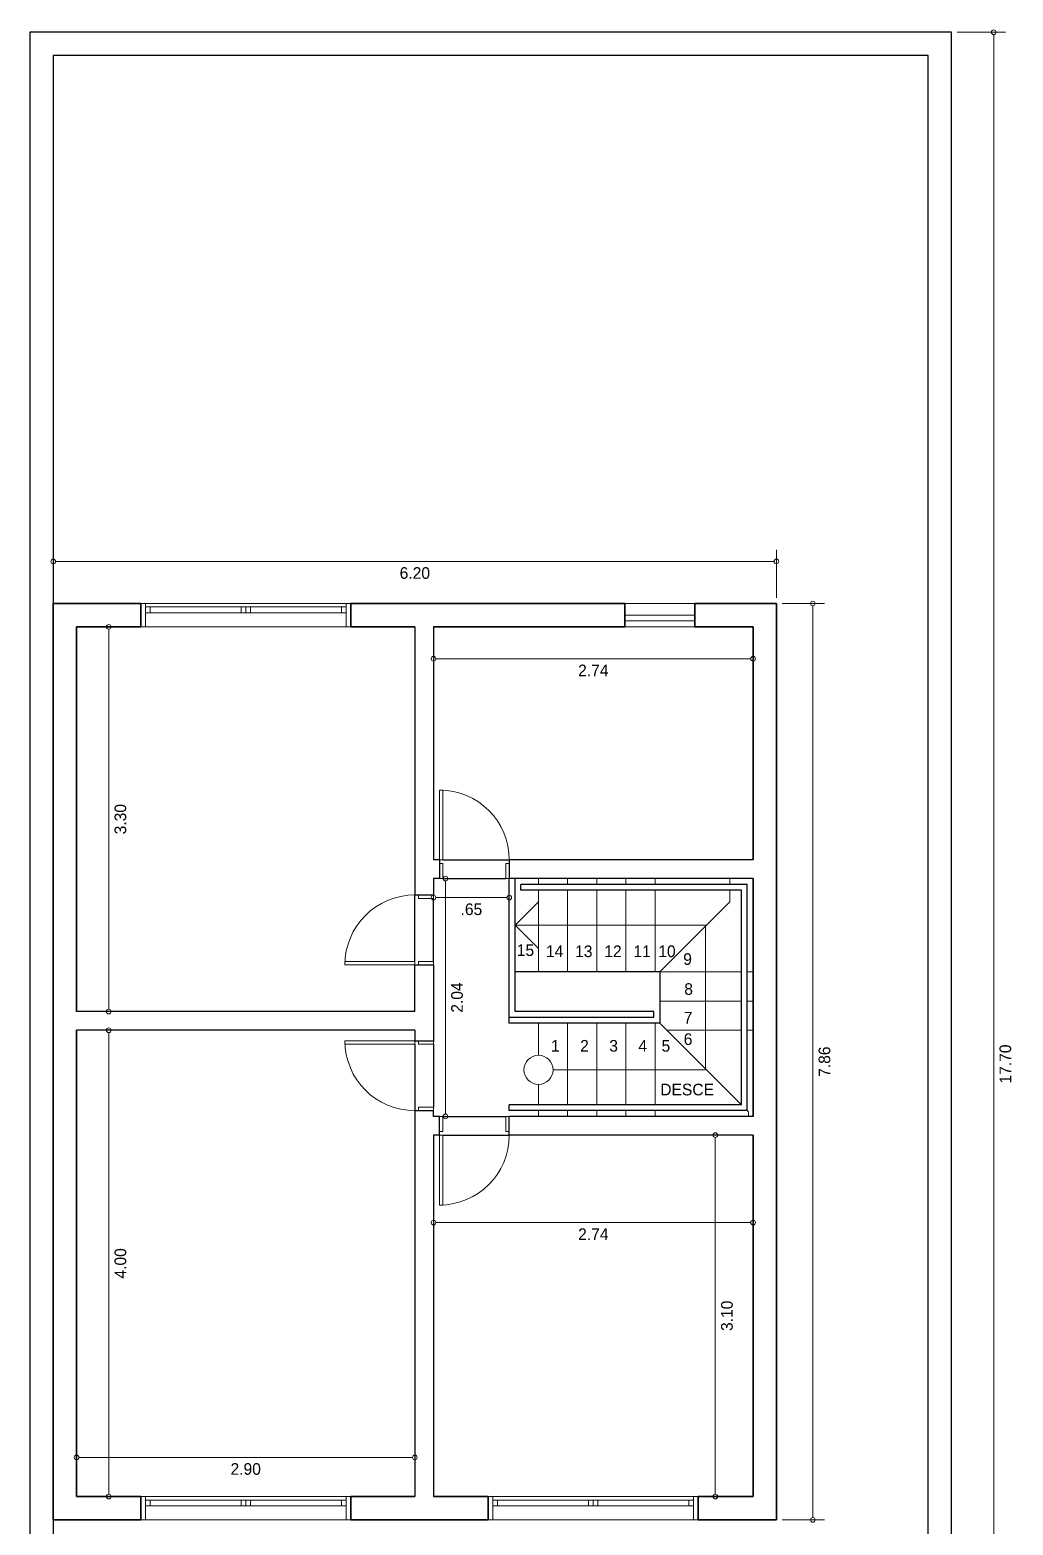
# Model space of a CAD drawing. Header units: inches. Extents: x 256063 to 256317, y 9351677 to 9351803.
# Drawn here: x 256308.96 to 256317.39, y 9351738.51 to 9351751.33 of the extents above; entities that cross this region are included whole.
import ezdxf

# ---------------------------------------------------------------- set-up
doc = ezdxf.new("R2010")
doc.units = ezdxf.units.IN
doc.header["$MEASUREMENT"] = 0
doc.linetypes.add('TRACEJADA', pattern=[19.05, 12.7, -6.35])
for name, color, linetype, lineweight in [('Cotas', 253, 'Continuous', 9), ('Desnível', 70, 'Continuous', 30), ('Guarda-Corpo', 30, 'Continuous', 25), ('Janelas', 50, 'Continuous', 20), ('Paredes Externas', 6, 'Continuous', 35), ('Paredes Internas', 200, 'Continuous', 30), ('Peitoril', 4, 'Continuous', 15), ('Portas', 1, 'Continuous', 20), ('Projeções', 31, 'TRACEJADA', 9), ('Traço Fino', 7, 'Continuous', 13)]:
    doc.layers.add(name, color=color, linetype=linetype, lineweight=lineweight)
doc.dimstyles.new('Cota Projetos Arquitetônicos', dxfattribs={"dimtxt": 0.1, "dimasz": 0.04, "dimexe": 0.1, "dimexo": 0.05, "dimgap": 0.05, "dimtad": 4, "dimzin": 4, "dimdsep": 46, "dimtxsty": 'Standard', "dimblk": 'DOTBLANK', "dimcen": 0.09, "dimclrd": 7, "dimclre": 7, "dimclrt": 7, "dimadec": 0, "dimazin": 0, "dimtfac": 1, "dimtmove": 2, "dimatfit": 3, "dimfxl": 1, "dimtolj": 1, "dimtzin": 0, "dimlwd": 13, "dimlwe": 13, "dimarcsym": 0})

# ---------------------------------------------------------------- blocks, each defined once
blk = doc.blocks.new('_DotBlank')
at = {"color": 0, "linetype": 'ByBlock', "lineweight": -2}
blk.add_line((-0.5, 0), (-1, 0), dxfattribs=at)
blk.add_circle((0, 0), 0.5, dxfattribs=at)
blk = doc.blocks.new('*D25')
at = {"layer": 'Cotas', "color": 7, "linetype": 'Continuous', "lineweight": 13, "transparency": 16777216}
for p, q in [((256312.417, 9351741.8), (256312.417, 9351741)), ((256315.157, 9351741.8), (256315.157, 9351741)), ((256315.117, 9351741.1), (256312.457, 9351741.1))]:
    blk.add_line(p, q, dxfattribs=at)
at = {"layer": 'Defpoints', "color": 0, "transparency": 16777216}
for p in [(256312.417, 9351741.85), (256315.157, 9351741.85), (256312.417, 9351741.1)]:
    blk.add_point(p, dxfattribs=at)
at = {"layer": 'Cotas', "color": 7, "lineweight": 13, "transparency": 16777216, "xscale": 0.04, "yscale": 0.04, "zscale": 0.04}
for p, rotation in [((256312.417, 9351741.1), 180.0000000389495), ((256315.157, 9351741.1), 3.894956357441969e-08)]:
    blk.add_blockref('_DotBlank', p, dxfattribs=dict(at, rotation=rotation))
at = {"layer": 'Cotas', "color": 7, "transparency": 16777216, "insert": (256313.787, 9351741), "char_height": 0.1, "attachment_point": 5, "rotation": 0}
blk.add_mtext('\\A1;2.74', dxfattribs=at)
blk = doc.blocks.new('*D26')
at = {"layer": 'Cotas', "color": 7, "linetype": 'Continuous', "lineweight": 13, "transparency": 16777216}
for p, q in [((256315.107, 9351741.85), (256314.733, 9351741.85)), ((256314.833, 9351741.81), (256314.833, 9351738.79)), ((256315.107, 9351738.75), (256314.733, 9351738.75))]:
    blk.add_line(p, q, dxfattribs=at)
at = {"layer": 'Defpoints', "color": 0, "transparency": 16777216}
for p in [(256315.157, 9351741.85), (256314.833, 9351738.75), (256315.157, 9351738.75)]:
    blk.add_point(p, dxfattribs=at)
at = {"layer": 'Cotas', "color": 7, "lineweight": 13, "transparency": 16777216, "xscale": 0.04, "yscale": 0.04, "zscale": 0.04}
for p, rotation in [((256314.833, 9351741.85), 90), ((256314.833, 9351738.75), 270)]:
    blk.add_blockref('_DotBlank', p, dxfattribs=dict(at, rotation=rotation))
at = {"layer": 'Cotas', "color": 7, "transparency": 16777216, "insert": (256314.933, 9351740.3), "char_height": 0.1, "attachment_point": 5, "rotation": 90}
blk.add_mtext('\\A1;3.10', dxfattribs=at)
blk = doc.blocks.new('*D28')
at = {"layer": 'Cotas', "color": 7, "linetype": 'Continuous', "lineweight": 13, "transparency": 16777216}
for p, q in [((256309.407, 9351742.75), (256309.733, 9351742.75)), ((256309.633, 9351742.71), (256309.633, 9351738.79)), ((256309.407, 9351738.75), (256309.733, 9351738.75))]:
    blk.add_line(p, q, dxfattribs=at)
at = {"layer": 'Defpoints', "color": 0, "transparency": 16777216}
for p in [(256309.357, 9351742.75), (256309.357, 9351738.75), (256309.633, 9351738.75)]:
    blk.add_point(p, dxfattribs=at)
at = {"layer": 'Cotas', "color": 7, "lineweight": 13, "transparency": 16777216, "xscale": 0.04, "yscale": 0.04, "zscale": 0.04}
for p, rotation in [((256309.633, 9351742.75), 90), ((256309.633, 9351738.75), 270)]:
    blk.add_blockref('_DotBlank', p, dxfattribs=dict(at, rotation=rotation))
at = {"layer": 'Cotas', "color": 7, "transparency": 16777216, "insert": (256309.733, 9351740.75), "char_height": 0.1, "attachment_point": 5, "rotation": 90}
blk.add_mtext('\\A1;4.00', dxfattribs=at)
blk = doc.blocks.new('*D29')
at = {"layer": 'Cotas', "color": 7, "linetype": 'Continuous', "lineweight": 13, "transparency": 16777216}
for p, q in [((256309.357, 9351738.8), (256309.357, 9351739.186)), ((256312.257, 9351738.8), (256312.257, 9351739.186)), ((256312.217, 9351739.086), (256309.397, 9351739.086))]:
    blk.add_line(p, q, dxfattribs=at)
at = {"layer": 'Defpoints', "color": 0, "transparency": 16777216}
for p in [(256309.357, 9351739.086), (256309.357, 9351738.75), (256312.257, 9351738.75)]:
    blk.add_point(p, dxfattribs=at)
at = {"layer": 'Cotas', "color": 7, "lineweight": 13, "transparency": 16777216, "xscale": 0.04, "yscale": 0.04, "zscale": 0.04}
for p, rotation in [((256309.357, 9351739.086), 180.0000000368006), ((256312.257, 9351739.086), 3.680056259725006e-08)]:
    blk.add_blockref('_DotBlank', p, dxfattribs=dict(at, rotation=rotation))
at = {"layer": 'Cotas', "color": 7, "transparency": 16777216, "insert": (256310.807, 9351738.986), "char_height": 0.1, "attachment_point": 5, "rotation": 0}
blk.add_mtext('\\A1;2.90', dxfattribs=at)
blk = doc.blocks.new('*D30')
at = {"layer": 'Cotas', "color": 7, "linetype": 'Continuous', "lineweight": 13, "transparency": 16777216}
for p, q in [((256309.407, 9351746.21), (256309.733, 9351746.21)), ((256309.633, 9351746.17), (256309.633, 9351742.95)), ((256309.407, 9351742.91), (256309.733, 9351742.91))]:
    blk.add_line(p, q, dxfattribs=at)
at = {"layer": 'Defpoints', "color": 0, "transparency": 16777216}
for p in [(256309.357, 9351746.21), (256309.357, 9351742.91), (256309.633, 9351742.91)]:
    blk.add_point(p, dxfattribs=at)
at = {"layer": 'Cotas', "color": 7, "lineweight": 13, "transparency": 16777216, "xscale": 0.04, "yscale": 0.04, "zscale": 0.04}
for p, rotation in [((256309.633, 9351746.21), 90), ((256309.633, 9351742.91), 270)]:
    blk.add_blockref('_DotBlank', p, dxfattribs=dict(at, rotation=rotation))
at = {"layer": 'Cotas', "color": 7, "transparency": 16777216, "insert": (256309.733, 9351744.56), "char_height": 0.1, "attachment_point": 5, "rotation": 90}
blk.add_mtext('\\A1;3.30', dxfattribs=at)
blk = doc.blocks.new('*D31')
at = {"layer": 'Cotas', "color": 7, "linetype": 'Continuous', "lineweight": 13, "transparency": 16777216}
for p, q in [((256312.417, 9351746.16), (256312.417, 9351745.836)), ((256315.157, 9351746.16), (256315.157, 9351745.836)), ((256312.457, 9351745.936), (256315.117, 9351745.936))]:
    blk.add_line(p, q, dxfattribs=at)
at = {"layer": 'Defpoints', "color": 0, "transparency": 16777216}
for p in [(256312.417, 9351746.21), (256315.157, 9351746.21), (256315.157, 9351745.936)]:
    blk.add_point(p, dxfattribs=at)
at = {"layer": 'Cotas', "color": 7, "lineweight": 13, "transparency": 16777216, "xscale": 0.04, "yscale": 0.04, "zscale": 0.04, "rotation": 180}
blk.add_blockref('_DotBlank', (256312.417, 9351745.936), dxfattribs=at)
at = {"layer": 'Cotas', "color": 7, "lineweight": 13, "transparency": 16777216, "xscale": 0.04, "yscale": 0.04, "zscale": 0.04}
blk.add_blockref('_DotBlank', (256315.157, 9351745.936), dxfattribs=at)
at = {"layer": 'Cotas', "color": 7, "transparency": 16777216, "insert": (256313.787, 9351745.836), "char_height": 0.1, "attachment_point": 5}
blk.add_mtext('\\A1;2.74', dxfattribs=at)
blk = doc.blocks.new('*D32')
at = {"layer": 'Cotas', "color": 7, "linetype": 'Continuous', "lineweight": 13, "transparency": 16777216}
for p, q in [((256312.417, 9351744), (256312.417, 9351743.787)), ((256313.027, 9351743.887), (256312.457, 9351743.887)), ((256313.067, 9351744), (256313.067, 9351743.787))]:
    blk.add_line(p, q, dxfattribs=at)
at = {"layer": 'Defpoints', "color": 0, "transparency": 16777216}
for p in [(256312.417, 9351744.05), (256313.067, 9351744.05), (256312.417, 9351743.887)]:
    blk.add_point(p, dxfattribs=at)
at = {"layer": 'Cotas', "color": 7, "lineweight": 13, "transparency": 16777216, "xscale": 0.04, "yscale": 0.04, "zscale": 0.04, "rotation": 180}
blk.add_blockref('_DotBlank', (256312.417, 9351743.887), dxfattribs=at)
at = {"layer": 'Cotas', "color": 7, "lineweight": 13, "transparency": 16777216, "xscale": 0.04, "yscale": 0.04, "zscale": 0.04}
blk.add_blockref('_DotBlank', (256313.067, 9351743.887), dxfattribs=at)
at = {"layer": 'Cotas', "color": 7, "transparency": 16777216, "insert": (256312.742, 9351743.787), "char_height": 0.1, "attachment_point": 5}
blk.add_mtext('\\A1;.65', dxfattribs=at)
blk = doc.blocks.new('*D33')
at = {"layer": 'Cotas', "color": 7, "linetype": 'Continuous', "lineweight": 13, "transparency": 16777216}
for p, q in [((256312.467, 9351744.05), (256312.619, 9351744.05)), ((256312.519, 9351742.05), (256312.519, 9351744.01)), ((256312.467, 9351742.01), (256312.619, 9351742.01))]:
    blk.add_line(p, q, dxfattribs=at)
at = {"layer": 'Defpoints', "color": 0, "transparency": 16777216}
for p in [(256312.417, 9351744.05), (256312.519, 9351744.05), (256312.417, 9351742.01)]:
    blk.add_point(p, dxfattribs=at)
at = {"layer": 'Cotas', "color": 7, "lineweight": 13, "transparency": 16777216, "xscale": 0.04, "yscale": 0.04, "zscale": 0.04}
for p, rotation in [((256312.519, 9351744.05), 90), ((256312.519, 9351742.01), 270)]:
    blk.add_blockref('_DotBlank', p, dxfattribs=dict(at, rotation=rotation))
at = {"layer": 'Cotas', "color": 7, "transparency": 16777216, "insert": (256312.619, 9351743.03), "char_height": 0.1, "attachment_point": 5, "rotation": 90}
blk.add_mtext('\\A1;2.04', dxfattribs=at)
blk = doc.blocks.new('*D34')
at = {"layer": 'Cotas', "color": 7, "linetype": 'Continuous', "lineweight": 13, "transparency": 16777216}
for p, q in [((256309.157, 9351746.46), (256309.157, 9351746.871)), ((256315.357, 9351746.46), (256315.357, 9351746.871)), ((256309.197, 9351746.771), (256315.317, 9351746.771))]:
    blk.add_line(p, q, dxfattribs=at)
at = {"layer": 'Defpoints', "color": 0, "transparency": 16777216}
for p in [(256315.357, 9351746.771), (256309.157, 9351746.41), (256315.357, 9351746.41)]:
    blk.add_point(p, dxfattribs=at)
at = {"layer": 'Cotas', "color": 7, "lineweight": 13, "transparency": 16777216, "xscale": 0.04, "yscale": 0.04, "zscale": 0.04, "rotation": 180}
blk.add_blockref('_DotBlank', (256309.157, 9351746.771), dxfattribs=at)
at = {"layer": 'Cotas', "color": 7, "lineweight": 13, "transparency": 16777216, "xscale": 0.04, "yscale": 0.04, "zscale": 0.04}
blk.add_blockref('_DotBlank', (256315.357, 9351746.771), dxfattribs=at)
at = {"layer": 'Cotas', "color": 7, "transparency": 16777216, "insert": (256312.257, 9351746.671), "char_height": 0.1, "attachment_point": 5}
blk.add_mtext('\\A1;6.20', dxfattribs=at)
blk = doc.blocks.new('*D35')
at = {"layer": 'Cotas', "color": 7, "linetype": 'Continuous', "lineweight": 13, "transparency": 16777216}
for p, q in [((256315.407, 9351746.41), (256315.769, 9351746.41)), ((256315.669, 9351746.37), (256315.669, 9351738.59)), ((256315.407, 9351738.55), (256315.769, 9351738.55))]:
    blk.add_line(p, q, dxfattribs=at)
at = {"layer": 'Defpoints', "color": 0, "transparency": 16777216}
for p in [(256315.357, 9351746.41), (256315.357, 9351738.55), (256315.669, 9351738.55)]:
    blk.add_point(p, dxfattribs=at)
at = {"layer": 'Cotas', "color": 7, "lineweight": 13, "transparency": 16777216, "xscale": 0.04, "yscale": 0.04, "zscale": 0.04}
for p, rotation in [((256315.669, 9351746.41), 90), ((256315.669, 9351738.55), 270)]:
    blk.add_blockref('_DotBlank', p, dxfattribs=dict(at, rotation=rotation))
at = {"layer": 'Cotas', "color": 7, "transparency": 16777216, "insert": (256315.769, 9351742.48), "char_height": 0.1, "attachment_point": 5, "rotation": 90}
blk.add_mtext('\\A1;7.86', dxfattribs=at)
blk = doc.blocks.new('*D37')
at = {"layer": 'Cotas', "color": 7, "linetype": 'Continuous', "lineweight": 13, "transparency": 16777216}
for p, q in [((256316.907, 9351751.31), (256317.32, 9351751.31)), ((256317.22, 9351751.27), (256317.22, 9351733.65)), ((256316.907, 9351733.61), (256317.32, 9351733.61))]:
    blk.add_line(p, q, dxfattribs=at)
at = {"layer": 'Defpoints', "color": 0, "transparency": 16777216}
for p in [(256316.857, 9351751.31), (256316.857, 9351733.61), (256317.22, 9351733.61)]:
    blk.add_point(p, dxfattribs=at)
at = {"layer": 'Cotas', "color": 7, "lineweight": 13, "transparency": 16777216, "xscale": 0.04, "yscale": 0.04, "zscale": 0.04}
for p, rotation in [((256317.22, 9351751.31), 90), ((256317.22, 9351733.61), 270)]:
    blk.add_blockref('_DotBlank', p, dxfattribs=dict(at, rotation=rotation))
at = {"layer": 'Cotas', "color": 7, "transparency": 16777216, "insert": (256317.32, 9351742.46), "char_height": 0.1, "attachment_point": 5, "rotation": 90}
blk.add_mtext('\\A1;17.70', dxfattribs=at)

msp = doc.modelspace()

# ---------------------------------------------------------------- linework, layer by layer
for p, q in [((256316.857, 9351751.31), (256308.957, 9351751.31)), ((256308.957, 9351751.31), (256308.957, 9351733.61)), ((256316.857, 9351733.61), (256316.857, 9351751.31)), ((256316.657, 9351751.11), (256309.157, 9351751.11)), ((256309.157, 9351751.11), (256309.157, 9351746.41)), ((256316.657, 9351751.11), (256315.357, 9351751.11)), ((256316.657, 9351733.81), (256316.657, 9351751.11)), ((256313.117, 9351743.65), (256313.317, 9351743.85)), ((256313.117, 9351743.65), (256313.317, 9351743.45)), ((256309.157, 9351738.55), (256309.157, 9351733.81))]:
    msp.add_line(p, q)
at = {"layer": 'Desnível'}
for p, q in [((256312.497, 9351744.21), (256313.067, 9351744.21)), ((256312.497, 9351744.05), (256313.037, 9351744.05)), ((256312.257, 9351743.34), (256312.257, 9351743.91)), ((256312.417, 9351743.34), (256312.417, 9351743.88)), ((256314.357, 9351743.25), (256313.117, 9351743.25)), ((256314.357, 9351743.25), (256314.357, 9351742.81)), ((256313.067, 9351742.81), (256313.067, 9351742.86)), ((256314.357, 9351742.81), (256313.067, 9351742.81)), ((256312.257, 9351742.63), (256312.257, 9351742.06)), ((256312.417, 9351742.63), (256312.417, 9351742.09)), ((256312.497, 9351742.01), (256313.037, 9351742.01)), ((256312.497, 9351741.85), (256313.067, 9351741.85))]:
    msp.add_line(p, q, dxfattribs=at)
at = {"layer": 'Guarda-Corpo'}
for p, q in [((256313.067, 9351742.86), (256313.067, 9351744.05)), ((256313.117, 9351742.91), (256313.117, 9351744.05)), ((256315.107, 9351744), (256313.167, 9351744)), ((256313.167, 9351743.95), (256313.167, 9351744)), ((256315.057, 9351743.95), (256313.167, 9351743.95)), ((256315.057, 9351742.11), (256315.057, 9351743.95)), ((256315.107, 9351742.06), (256315.107, 9351744)), ((256314.307, 9351742.86), (256313.067, 9351742.86)), ((256314.307, 9351742.91), (256313.117, 9351742.91)), ((256314.307, 9351742.86), (256314.307, 9351742.91)), ((256315.057, 9351742.11), (256313.067, 9351742.11)), ((256313.067, 9351742.06), (256313.067, 9351742.11)), ((256315.107, 9351742.06), (256313.067, 9351742.06))]:
    msp.add_line(p, q, dxfattribs=at)
at = {"layer": 'Janelas'}
for p, q in [((256309.947, 9351746.41), (256309.947, 9351746.21)), ((256309.947, 9351746.38), (256310.807, 9351746.38)), ((256309.947, 9351746.33), (256310.807, 9351746.33)), ((256309.987, 9351746.38), (256309.987, 9351746.33)), ((256310.767, 9351746.38), (256310.767, 9351746.33)), ((256311.667, 9351746.38), (256310.807, 9351746.38)), ((256310.807, 9351746.38), (256310.807, 9351746.33)), ((256311.667, 9351746.33), (256310.807, 9351746.33)), ((256310.847, 9351746.38), (256310.847, 9351746.33)), ((256311.627, 9351746.38), (256311.627, 9351746.33)), ((256311.667, 9351746.41), (256311.667, 9351746.21)), ((256314.657, 9351746.31), (256314.057, 9351746.31)), ((256314.657, 9351746.26), (256314.057, 9351746.26)), ((256309.947, 9351738.75), (256309.947, 9351738.55)), ((256311.667, 9351738.75), (256311.667, 9351738.55)), ((256312.927, 9351738.75), (256312.927, 9351738.55)), ((256314.647, 9351738.75), (256314.647, 9351738.55)), ((256309.947, 9351738.72), (256310.807, 9351738.72)), ((256309.947, 9351738.67), (256310.807, 9351738.67)), ((256309.987, 9351738.72), (256309.987, 9351738.67)), ((256310.767, 9351738.72), (256310.767, 9351738.67)), ((256311.667, 9351738.72), (256310.807, 9351738.72)), ((256310.807, 9351738.72), (256310.807, 9351738.67)), ((256311.667, 9351738.67), (256310.807, 9351738.67)), ((256310.847, 9351738.72), (256310.847, 9351738.67)), ((256311.627, 9351738.72), (256311.627, 9351738.67)), ((256312.927, 9351738.72), (256313.787, 9351738.72)), ((256312.927, 9351738.67), (256313.787, 9351738.67)), ((256312.967, 9351738.72), (256312.967, 9351738.67)), ((256313.747, 9351738.72), (256313.747, 9351738.67)), ((256314.647, 9351738.72), (256313.787, 9351738.72)), ((256313.787, 9351738.72), (256313.787, 9351738.67)), ((256314.647, 9351738.67), (256313.787, 9351738.67)), ((256313.827, 9351738.72), (256313.827, 9351738.67)), ((256314.607, 9351738.72), (256314.607, 9351738.67))]:
    msp.add_line(p, q, dxfattribs=at)
at = {"layer": 'Paredes Externas'}
for p, q in [((256309.157, 9351746.41), (256309.157, 9351738.55)), ((256309.907, 9351746.41), (256309.157, 9351746.41)), ((256309.907, 9351746.41), (256309.907, 9351746.21)), ((256311.707, 9351746.41), (256311.707, 9351746.21)), ((256314.057, 9351746.41), (256311.707, 9351746.41)), ((256314.057, 9351746.21), (256314.057, 9351746.41)), ((256315.357, 9351746.41), (256314.657, 9351746.41)), ((256314.657, 9351746.21), (256314.657, 9351746.41)), ((256315.357, 9351738.55), (256315.357, 9351746.41)), ((256309.357, 9351746.21), (256309.357, 9351742.91)), ((256309.907, 9351746.21), (256309.357, 9351746.21)), ((256312.257, 9351746.21), (256311.707, 9351746.21)), ((256314.057, 9351746.21), (256312.417, 9351746.21)), ((256315.157, 9351746.21), (256314.657, 9351746.21)), ((256315.157, 9351744.21), (256315.157, 9351746.21)), ((256315.157, 9351742.01), (256315.157, 9351744.05)), ((256309.357, 9351742.75), (256309.357, 9351738.75)), ((256315.157, 9351738.75), (256315.157, 9351741.85)), ((256309.907, 9351738.75), (256309.357, 9351738.75)), ((256309.907, 9351738.75), (256309.907, 9351738.55)), ((256312.257, 9351738.75), (256311.707, 9351738.75)), ((256311.707, 9351738.75), (256311.707, 9351738.55)), ((256312.887, 9351738.75), (256312.417, 9351738.75)), ((256312.887, 9351738.75), (256312.887, 9351738.55)), ((256315.157, 9351738.75), (256314.687, 9351738.75)), ((256314.687, 9351738.75), (256314.687, 9351738.55)), ((256309.907, 9351738.55), (256309.157, 9351738.55)), ((256312.887, 9351738.55), (256311.707, 9351738.55)), ((256315.357, 9351738.55), (256314.687, 9351738.55))]:
    msp.add_line(p, q, dxfattribs=at)
at = {"layer": 'Paredes Internas'}
for p, q in [((256312.257, 9351746.21), (256312.257, 9351743.91)), ((256312.417, 9351746.21), (256312.417, 9351744.21)), ((256312.467, 9351744.21), (256312.417, 9351744.21)), ((256312.467, 9351744.21), (256312.467, 9351744.05)), ((256315.157, 9351744.21), (256313.067, 9351744.21)), ((256313.067, 9351744.21), (256313.067, 9351744.05)), ((256312.417, 9351744.05), (256312.417, 9351743.91)), ((256312.467, 9351744.05), (256312.417, 9351744.05)), ((256315.157, 9351744.05), (256313.067, 9351744.05)), ((256312.257, 9351743.91), (256312.417, 9351743.91)), ((256312.257, 9351743.31), (256312.417, 9351743.31)), ((256312.257, 9351742.91), (256312.257, 9351743.31)), ((256312.417, 9351743.31), (256312.417, 9351742.65)), ((256312.257, 9351742.91), (256309.357, 9351742.91)), ((256312.257, 9351742.75), (256309.357, 9351742.75)), ((256312.257, 9351742.75), (256312.257, 9351742.65)), ((256312.257, 9351742.66), (256312.417, 9351742.66)), ((256312.257, 9351742.06), (256312.417, 9351742.06)), ((256312.257, 9351742.06), (256312.257, 9351738.75)), ((256312.417, 9351742.01), (256312.417, 9351742.06)), ((256312.467, 9351742.01), (256312.417, 9351742.01)), ((256312.467, 9351741.85), (256312.467, 9351742.01)), ((256315.157, 9351742.01), (256313.067, 9351742.01)), ((256313.067, 9351741.85), (256313.067, 9351742.01)), ((256312.417, 9351741.85), (256312.417, 9351738.75)), ((256312.467, 9351741.85), (256312.417, 9351741.85)), ((256315.157, 9351741.85), (256313.067, 9351741.85))]:
    msp.add_line(p, q, dxfattribs=at)
at = {"layer": 'Peitoril'}
for p, q in [((256309.907, 9351746.41), (256311.707, 9351746.41)), ((256314.657, 9351746.41), (256314.057, 9351746.41)), ((256309.907, 9351746.21), (256311.707, 9351746.21)), ((256314.057, 9351746.21), (256314.657, 9351746.21)), ((256309.907, 9351738.75), (256311.707, 9351738.75)), ((256312.887, 9351738.75), (256314.687, 9351738.75)), ((256309.907, 9351738.55), (256311.707, 9351738.55)), ((256312.887, 9351738.55), (256314.687, 9351738.55))]:
    msp.add_line(p, q, dxfattribs=at)
at = {"layer": 'Portas'}
for p, q in [((256312.467, 9351744.21), (256312.467, 9351744.81)), ((256312.467, 9351744.81), (256312.497, 9351744.81)), ((256312.497, 9351744.81), (256312.497, 9351744.21)), ((256312.497, 9351744.21), (256312.467, 9351744.21)), ((256312.467, 9351744.18), (256312.497, 9351744.18)), ((256312.497, 9351744.18), (256312.497, 9351744.05)), ((256313.037, 9351744.18), (256313.037, 9351744.05)), ((256313.037, 9351744.18), (256313.067, 9351744.18)), ((256312.467, 9351744.05), (256312.497, 9351744.05)), ((256313.037, 9351744.05), (256313.067, 9351744.05)), ((256312.287, 9351743.88), (256312.287, 9351743.91)), ((256312.287, 9351743.88), (256312.417, 9351743.88)), ((256312.417, 9351743.88), (256312.417, 9351743.91)), ((256311.657, 9351743.31), (256311.657, 9351743.34)), ((256311.657, 9351743.34), (256312.257, 9351743.34)), ((256312.257, 9351743.31), (256311.657, 9351743.31)), ((256312.257, 9351743.34), (256312.257, 9351743.31)), ((256312.287, 9351743.34), (256312.417, 9351743.34)), ((256312.287, 9351743.31), (256312.287, 9351743.34)), ((256312.417, 9351743.31), (256312.417, 9351743.34)), ((256312.257, 9351742.66), (256311.657, 9351742.66)), ((256311.657, 9351742.66), (256311.657, 9351742.63)), ((256311.657, 9351742.63), (256312.257, 9351742.63)), ((256312.257, 9351742.63), (256312.257, 9351742.66)), ((256312.287, 9351742.66), (256312.287, 9351742.63)), ((256312.287, 9351742.63), (256312.417, 9351742.63)), ((256312.417, 9351742.66), (256312.417, 9351742.63)), ((256312.287, 9351742.09), (256312.417, 9351742.09)), ((256312.287, 9351742.09), (256312.287, 9351742.06)), ((256312.417, 9351742.09), (256312.417, 9351742.06)), ((256312.467, 9351742.01), (256312.497, 9351742.01)), ((256312.497, 9351741.88), (256312.497, 9351742.01)), ((256313.037, 9351741.88), (256313.037, 9351742.01)), ((256313.037, 9351742.01), (256313.067, 9351742.01)), ((256312.467, 9351741.88), (256312.497, 9351741.88)), ((256312.467, 9351741.85), (256312.467, 9351741.25)), ((256312.497, 9351741.85), (256312.467, 9351741.85)), ((256312.497, 9351741.25), (256312.497, 9351741.85)), ((256313.037, 9351741.88), (256313.067, 9351741.88)), ((256312.467, 9351741.25), (256312.497, 9351741.25))]:
    msp.add_line(p, q, dxfattribs=at)
at = {"layer": 'Projeções'}
for p, q in [((256313.317, 9351744), (256313.317, 9351744.05)), ((256313.567, 9351744), (256313.567, 9351744.05)), ((256313.817, 9351744), (256313.817, 9351744.05)), ((256314.067, 9351744), (256314.067, 9351744.05)), ((256314.317, 9351744), (256314.317, 9351744.05)), ((256314.957, 9351744.05), (256314.957, 9351744)), ((256313.317, 9351743.25), (256313.317, 9351743.95)), ((256313.567, 9351743.25), (256313.567, 9351743.95)), ((256313.817, 9351743.25), (256313.817, 9351743.95)), ((256314.067, 9351743.25), (256314.067, 9351743.95)), ((256314.317, 9351743.25), (256314.317, 9351743.95)), ((256314.957, 9351743.95), (256314.957, 9351743.91)), ((256314.957, 9351743.85), (256314.957, 9351743.91)), ((256314.357, 9351743.25), (256314.957, 9351743.85)), ((256314.357, 9351743.25), (256315.057, 9351743.25)), ((256315.107, 9351743.25), (256315.157, 9351743.25)), ((256314.357, 9351743), (256315.057, 9351743)), ((256315.107, 9351743), (256315.157, 9351743)), ((256313.317, 9351742.535), (256313.317, 9351742.81)), ((256313.567, 9351742.11), (256313.567, 9351742.81)), ((256313.817, 9351742.11), (256313.817, 9351742.81)), ((256314.067, 9351742.11), (256314.067, 9351742.81)), ((256314.317, 9351742.11), (256314.317, 9351742.81)), ((256314.357, 9351742.81), (256315.057, 9351742.11)), ((256314.417, 9351742.75), (256315.057, 9351742.75)), ((256315.107, 9351742.75), (256315.157, 9351742.75)), ((256313.317, 9351742.11), (256313.317, 9351742.285)), ((256313.317, 9351742.01), (256313.317, 9351742.06)), ((256313.567, 9351742.01), (256313.567, 9351742.06)), ((256313.817, 9351742.01), (256313.817, 9351742.06)), ((256314.067, 9351742.01), (256314.067, 9351742.06)), ((256314.317, 9351742.01), (256314.317, 9351742.06)), ((256315.107, 9351742.06), (256315.117, 9351742.05)), ((256315.117, 9351742.01), (256315.117, 9351742.05))]:
    msp.add_line(p, q, dxfattribs=at)
at = {"layer": 'Traço Fino'}
for p, q in [((256313.117, 9351743.65), (256314.748, 9351743.65)), ((256314.748, 9351743.65), (256314.748, 9351742.41)), ((256313.442, 9351742.41), (256314.748, 9351742.41))]:
    msp.add_line(p, q, dxfattribs=at)
msp.add_circle((256313.317, 9351742.41), 0.125, dxfattribs=at)
for centre, start, end in [((256312.467, 9351744.21), 0, 90), ((256312.257, 9351743.31), 90, 180), ((256312.257, 9351742.66), 180, 270), ((256312.467, 9351741.85), 270, 360)]:
    msp.add_arc(centre, 0.6, start, end, dxfattribs=at)

# ---------------------------------------------------------------- texts
at = {"layer": 'Traço Fino', "char_height": 0.1, "attachment_point": 1}
for s, width, gutter_width, heights, insert in [('15', 0.1, 1.25, [0.0785], (256313.131, 9351743.487)), ('14', 0.1, 1.25, [0.0785], (256313.381, 9351743.477)), ('13', 0.1, 1.25, [0.0785], (256313.631, 9351743.477)), ('12', 0.1, 1.25, [0.0785], (256313.881, 9351743.477)), ('11', 0.1, 1.25, [0.0785], (256314.131, 9351743.477)), ('10', 0.1, 1.25, [0.0785], (256314.344, 9351743.477)), ('9', 0.1, 1.25, [0.0785], (256314.558, 9351743.41)), ('8', 0.1, 1.25, [0.0785], (256314.567, 9351743.153)), ('7', 0.1, 1.25, [0.0785], (256314.562, 9351742.907)), ('1', 0.1, 1.25, [0.0785], (256313.424, 9351742.666)), ('2', 0.1, 1.25, [0.0785], (256313.674, 9351742.666)), ('3', 0.1, 1.25, [0.0785], (256313.924, 9351742.666)), ('4', 0.1, 1.25, [0.0785], (256314.174, 9351742.666)), ('5', 0.1, 1.25, [0.0785], (256314.372, 9351742.666)), ('6', 0.1, 1.25, [0.0785], (256314.562, 9351742.723)), ('DESCE', 0.59902, 1, [0.124], (256314.361, 9351742.291))]:
    msp.add_mtext_dynamic_manual_height_columns(s, width=width, gutter_width=gutter_width, heights=heights, dxfattribs=dict(at, insert=insert))

# ---------------------------------------------------------------- dimensions: what is measured, and where the dimension line sits
at = {"layer": 'Cotas'}
for base, p1, p2, picture, middle in [((256317.22, 9351733.61), (256316.857, 9351751.31), (256316.857, 9351733.61), '*D37', (256317.32, 9351742.46)), ((256315.669, 9351738.55), (256315.357, 9351746.41), (256315.357, 9351738.55), '*D35', (256315.769, 9351742.48)), ((256309.633, 9351742.91), (256309.357, 9351746.21), (256309.357, 9351742.91), '*D30', (256309.733, 9351744.56)), ((256312.519, 9351744.05), (256312.417, 9351742.01), (256312.417, 9351744.05), '*D33', (256312.619, 9351743.03)), ((256309.633, 9351738.75), (256309.357, 9351742.75), (256309.357, 9351738.75), '*D28', (256309.733, 9351740.75)), ((256314.833, 9351738.75), (256315.157, 9351741.85), (256315.157, 9351738.75), '*D26', (256314.933, 9351740.3))]:
    dim = msp.add_linear_dim(base=base, p1=p1, p2=p2, angle=90, dimstyle='Cota Projetos Arquitetônicos', dxfattribs=at)
    dim.commit()
    dim.dimension.update_dxf_attribs({"geometry": picture, "text_midpoint": middle})
for p1, p2, distance, picture, middle in [((256309.157, 9351746.41), (256315.357, 9351746.41), 0.361, '*D34', (256312.257, 9351746.671)), ((256312.417, 9351746.21), (256315.157, 9351746.21), -0.274, '*D31', (256313.787, 9351745.836)), ((256315.157, 9351741.85), (256312.417, 9351741.85), 0.75, '*D25', (256313.787, 9351741)), ((256312.257, 9351738.75), (256309.357, 9351738.75), -0.336, '*D29', (256310.807, 9351738.986))]:
    dim = msp.add_aligned_dim(p1=p1, p2=p2, distance=distance, dimstyle='Cota Projetos Arquitetônicos', dxfattribs=at)
    dim.commit()
    dim.dimension.update_dxf_attribs({"geometry": picture, "text_midpoint": middle})
dim = msp.add_linear_dim(base=(256312.417, 9351743.887), p1=(256313.067, 9351744.05), p2=(256312.417, 9351744.05), dimstyle='Cota Projetos Arquitetônicos', dxfattribs=at)
dim.commit()
dim.dimension.update_dxf_attribs({"geometry": '*D32', "text_midpoint": (256312.742, 9351743.787)})

doc.saveas('drawing.dxf')
